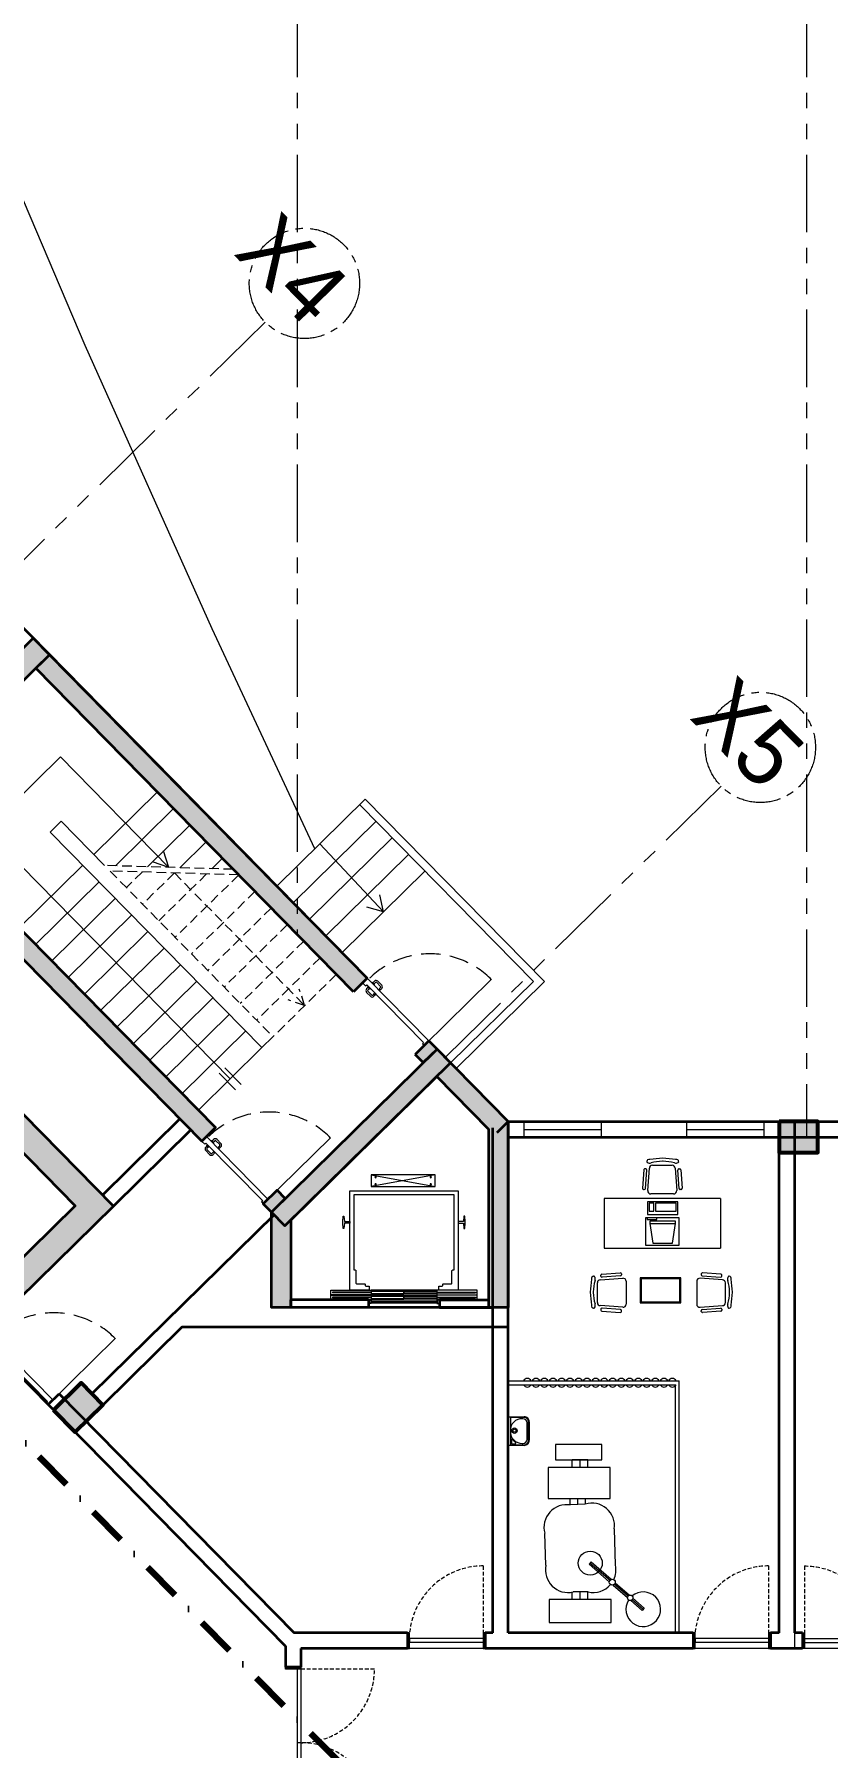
# Model space of a CAD drawing. Header units: millimetres. Extents: x -5316 to 10114, y -10026 to 11025.
# Drawn here: x 2552 to 3577, y 3599 to 5811 of the extents above; entities that cross this region are included whole.
import ezdxf

# ---------------------------------------------------------------- set-up
doc = ezdxf.new("R2010")
doc.units = ezdxf.units.MM
for name, pattern in [('CENTER2', [28.575, 19.05, -3.175, 3.175, -3.175]), ('DASHDOT2', [0.5, 0.25, -0.125, 0, -0.125]), ('DUZ', [0]), ('HIDDEN', [0.375, 0.25, -0.125]), ('HIDDEN2', [0.1875, 0.125, -0.0625]), ('PHANTOM', [2.5, 1.25, -0.25, 0.25, -0.25, 0.25, -0.25])]:
    doc.linetypes.add(name, pattern=pattern)
doc.layers.get('0').update_dxf_attribs({"lineweight": 0})
for name, color, linetype, lineweight in [('1m', 12, 'Continuous', 0), ('AKS', 31, 'CENTER2', 5), ('DUVAR', 1, 'Continuous', 35), ('E-Yangın KAPILARI_110_blok kasa', 140, 'Continuous', 13), ('H-ASANSOR', 46, 'Continuous', 5), ('kesit çizgisi', 2, 'DASHDOT2', 50), ('kolon', 5, 'Continuous', 53), ('MTX-MERDIVEN', 140, 'DUZ', 18), ('PL-KAPI', 43, 'Continuous', 13), ('tefrişler', 13, 'Continuous', 5), ('YOLLAR', 6, 'Continuous', 5), ('öz-cam', 4, 'Continuous', 5)]:
    doc.layers.add(name, color=color, linetype=linetype, lineweight=lineweight)
doc.layers.add('tarama_30', color=252, linetype='Continuous')
doc.layers.add('tarama_40', color=251, linetype='Continuous')
doc.styles.get("Standard").update_dxf_attribs({"font": 'arial.ttf'})

# ---------------------------------------------------------------- blocks, each defined once
blk = doc.blocks.new('yangın')
at = {"layer": 'E-Yangın KAPILARI_110_blok kasa', "ltscale": 0.0022}
for p, q in [((21347.7, 82414.5), (21347.7, 82536.1)), ((21234.2, 82414.5), (21234.2, 82423.1)), ((21347.7, 82423.1), (21234.2, 82423.1)), ((21246.8, 82424.1), (21242.4, 82424.1)), ((21242.4, 82423.1), (21242.4, 82424.1)), ((21243.5, 82424.1), (21243.5, 82426.9)), ((21245.7, 82424.1), (21245.7, 82426.9)), ((21246.7, 82430.1), (21253.8, 82430.1)), ((21253.8, 82427.9), (21246.7, 82427.9)), ((21246.8, 82423.1), (21246.8, 82424.1)), ((21254.8, 82424.1), (21254.8, 82426.9)), ((21254.8, 82424.1), (21257, 82424.1)), ((21257, 82424.1), (21257, 82426.9)), ((21239.9, 82414.5), (21234.2, 82414.5)), ((21344.5, 82416.7), (21239.9, 82416.7)), ((21239.9, 82414.5), (21239.9, 82416.7)), ((21242.4, 82416.6), (21242.4, 82415.6)), ((21246.8, 82415.6), (21242.4, 82415.6)), ((21243.5, 82415.6), (21243.5, 82412.8)), ((21245.7, 82415.6), (21245.7, 82412.8)), ((21253.8, 82411.8), (21246.7, 82411.8)), ((21253.8, 82409.6), (21246.7, 82409.6)), ((21246.8, 82416.6), (21246.8, 82415.6)), ((21254.8, 82415.6), (21254.8, 82412.8)), ((21254.8, 82415.6), (21257, 82415.6)), ((21257, 82415.6), (21257, 82412.8)), ((21344.5, 82416.7), (21344.5, 82414.5)), ((21344.5, 82414.5), (21347.7, 82414.5))]:
    blk.add_line(p, q, dxfattribs=at)
at = {"layer": 'E-Yangın KAPILARI_110_blok kasa', "linetype": 'HIDDEN', "ltscale": 100}
blk.add_arc((21348.1, 82424.4), 111.7, 89.9387, 180.6615, dxfattribs=at)
at = {"layer": 'E-Yangın KAPILARI_110_blok kasa', "ltscale": 0.0022}
for centre, radius, start, end in [((21246.7, 82426.9), 3.2, 90, 180), ((21246.7, 82426.9), 1, 90, 180), ((21253.8, 82426.9), 3.2, 0, 90), ((21253.8, 82426.9), 1, 0, 90), ((21246.7, 82412.8), 3.2, 180, 270), ((21246.7, 82412.8), 1, 180, 270), ((21253.8, 82412.8), 3.2, 270, 0), ((21253.8, 82412.8), 1, 270, 0)]:
    blk.add_arc(centre, radius, start, end, dxfattribs=at)
blk = doc.blocks.new('şshj')
at = {"layer": 'H-ASANSOR'}
for p, q in [((27797.5, 10390.5), (27797.5, 10389.5)), ((27797.5, 10384), (27797.5, 10383)), ((27982.5, 10390.5), (27982.5, 10389.5)), ((27982.5, 10384), (27982.5, 10383))]:
    blk.add_line(p, q, dxfattribs=at)
for points in [[(27849.7, 10541.6), (27932.3, 10541.6), (27932.3, 10526.6), (27849.7, 10526.6)], [(27813, 10479.5), (27812.5, 10472.5), (27811.5, 10472.5), (27811, 10479.5), (27811, 10481.5), (27811.5, 10488.5), (27812.5, 10488.5), (27813, 10481.5), (27820, 10481.5), (27820, 10479.5)], [(27967, 10479.5), (27967.5, 10472.5), (27968.5, 10472.5), (27969, 10479.5), (27969, 10481.5), (27968.5, 10488.5), (27967.5, 10488.5), (27967, 10481.5), (27960, 10481.5), (27960, 10479.5)], [(27847, 10380), (27847, 10376), (27844.5, 10376), (27844.5, 10380)], [(27847.5, 10391.5), (27847.5, 10388.5), (27890, 10388.5), (27890, 10391.5)], [(27847.5, 10385), (27847.5, 10382), (27890, 10382), (27890, 10385)], [(27847.7, 10391.3), (27847.7, 10388.7), (27889.8, 10388.7), (27889.8, 10391.3)], [(27847.7, 10384.8), (27847.7, 10382.2), (27889.8, 10382.2), (27889.8, 10384.8)], [(27932.5, 10391.5), (27932.5, 10388.5), (27890, 10388.5), (27890, 10391.5)], [(27932.5, 10385), (27932.5, 10382), (27890, 10382), (27890, 10385)], [(27932.3, 10391.3), (27932.3, 10388.7), (27890.2, 10388.7), (27890.2, 10391.3)], [(27932.3, 10384.8), (27932.3, 10382.2), (27890.2, 10382.2), (27890.2, 10384.8)], [(27933, 10380), (27933, 10376), (27935.5, 10376), (27935.5, 10380)]]:
    blk.add_lwpolyline(points, close=True, dxfattribs=at)
at = {"layer": 'H-ASANSOR', "ltscale": 400}
for points in [[(27849.7, 10541.6), (27932.3, 10526.6)], [(27932.3, 10541.6), (27849.7, 10526.6)], [(27847.5, 10393), (27932.5, 10393)], [(27932.5, 10387), (27847.5, 10387)], [(27847.5, 10386.5), (27932.5, 10386.5)], [(27847.5, 10380), (27932.5, 10380)], [(27847.5, 10378), (27932.5, 10378)], [(27847.5, 10376), (27932.5, 10376)]]:
    blk.add_lwpolyline(points, dxfattribs=at)
at = {"layer": 'H-ASANSOR'}
blk.add_lwpolyline([(27960, 10393), (27960, 10521), (27820, 10521), (27820, 10393), (27845, 10393), (27845, 10398), (27841, 10398, -0.414214), (27840, 10399), (27840, 10400, 0.414214), (27839, 10401), (27829, 10401, -0.414214), (27828, 10402), (27828, 10418, 0.414214), (27827, 10419), (27826, 10419, -0.414214), (27825, 10420), (27825, 10516), (27955, 10516), (27955, 10420, -0.414214), (27954, 10419), (27953, 10419, 0.414214), (27952, 10418), (27952, 10402, -0.414214), (27951, 10401), (27941, 10401, 0.414214), (27940, 10400), (27940, 10399, -0.414214), (27939, 10398), (27935, 10398), (27935, 10393), (27960, 10393)], format="xyb", dxfattribs=at)
for points in [[(27847.5, 10388.5), (27847.5, 10387), (27795.5, 10387), (27795.5, 10393), (27847.5, 10393), (27847.5, 10391.5)], [(27847.5, 10382), (27847.5, 10380.5), (27795.5, 10380.5), (27795.5, 10386.5), (27847.5, 10386.5), (27847.5, 10385)], [(27847.5, 10390.5), (27797.5, 10390.5)], [(27847.5, 10389.5), (27797.5, 10389.5)], [(27847.5, 10384), (27797.5, 10384)], [(27847.5, 10383), (27797.5, 10383)], [(27847.5, 10380.5), (27847.5, 10375.5), (27844, 10375.5), (27844, 10380.5), (27847.5, 10380.5)], [(27932.5, 10388.5), (27932.5, 10387), (27984.5, 10387), (27984.5, 10393), (27932.5, 10393), (27932.5, 10391.5)], [(27932.5, 10390.5), (27982.5, 10390.5)], [(27932.5, 10389.5), (27982.5, 10389.5)], [(27932.5, 10382), (27932.5, 10380.5), (27984.5, 10380.5), (27984.5, 10386.5), (27932.5, 10386.5), (27932.5, 10385)], [(27932.5, 10384), (27982.5, 10384)], [(27932.5, 10383), (27982.5, 10383)], [(27932.5, 10380.5), (27932.5, 10375.5), (27936, 10375.5), (27936, 10380.5), (27932.5, 10380.5)]]:
    blk.add_lwpolyline(points, dxfattribs=at)
for centre in [(27855.4, 10538.8), (27855.4, 10529.5), (27926.6, 10538.8), (27926.6, 10529.5)]:
    blk.add_circle(centre, 0.852, dxfattribs=at)
blk = doc.blocks.new('WEFWEF')
at = {"layer": 'DUVAR'}
for p, q in [((46510.2, 84043.8), (46510.2, 84023.8)), ((46610.2, 84043.8), (46610.2, 84023.8))]:
    blk.add_line(p, q, dxfattribs=at)
at = {"layer": 'PL-KAPI', "lineweight": 15}
for p, q in [((46512.7, 84036.3), (46512.7, 84031.3)), ((46607.7, 84036.3), (46512.7, 84036.3)), ((46607.7, 84031.3), (46512.7, 84031.3))]:
    blk.add_line(p, q, dxfattribs=at)
at = {"layer": 'PL-KAPI', "linetype": 'HIDDEN', "ltscale": 20}
blk.add_lwpolyline([(46512.7, 84043.8, -0.384846), (46607.7, 84130.2), (46607.7, 84035.2)], format="xyb", dxfattribs=at)
at = {"layer": 'PL-KAPI', "lineweight": 15}
for points in [[(46512.7, 84043.8), (46510.2, 84043.8), (46510.2, 84023.8), (46512.7, 84023.8)], [(46610.2, 84043.8), (46607.7, 84043.8), (46607.7, 84023.8), (46610.2, 84023.8)]]:
    blk.add_lwpolyline(points, close=True, dxfattribs=at)
blk = doc.blocks.new('RECTANG')
for p, q in [((1, 1), (0, 1)), ((0, 1), (0, 0)), ((1, 0), (1, 1)), ((0, 0), (1, 0))]:
    blk.add_line(p, q)
blk = doc.blocks.new('WW')
at = {"layer": 'tefrişler'}
for p, q in [((46975.6, 85375.2), (46974, 85351.5)), ((46978.2, 85376.6), (46977.2, 85376.6)), ((46977.9, 85351.2), (46979.6, 85375)), ((46980.9, 85348.4), (46982.9, 85377.4)), ((46986.9, 85381.1), (47012.4, 85381.1)), ((47016.4, 85377.4), (47018.3, 85348.4)), ((47021.3, 85351.2), (47019.7, 85375)), ((47021.1, 85376.6), (47022.1, 85376.6)), ((47023.7, 85375.2), (47025.3, 85351.5)), ((46975.4, 85349.9), (46976.4, 85349.8)), ((47014.3, 85344.1), (46984.9, 85344.1)), ((47023.9, 85349.9), (47022.9, 85349.8)), ((47074.6, 85338.2), (46924.6, 85338.2)), ((46924.6, 85338.2), (46924.6, 85274.2)), ((47074.6, 85338.2), (47074.6, 85274.2)), ((46980, 85313.1), (46980, 85311.1)), ((46980, 85311.1), (46992.4, 85311.1)), ((46983.6, 85309.1), (46983.6, 85306.1)), ((47016.6, 85309.1), (46983.6, 85309.1)), ((46983.6, 85306.1), (47016.6, 85306.1)), ((46983.6, 85306.1), (46987.5, 85280.7)), ((46992.4, 85311.1), (46992.4, 85313.1)), ((47012.9, 85280.7), (47016.6, 85306.1)), ((47016.6, 85306.1), (47016.6, 85309.1)), ((46924.6, 85274.2), (47074.6, 85274.2)), ((46987.5, 85280.7), (47012.9, 85280.7)), ((46919.5, 85233.4), (46948.5, 85235.4)), ((46920.3, 85238.1), (46920.2, 85239.1)), ((46921.6, 85240.7), (46945.4, 85242.3)), ((46945.6, 85238.3), (46921.9, 85236.7)), ((46946.9, 85240.9), (46947, 85239.9)), ((46952.8, 85231.4), (46952.8, 85201.9)), ((47023.5, 85235.9), (46971, 85235.9)), ((46971, 85235.9), (46971, 85203.4)), ((47022.2, 85234.7), (46972.2, 85234.7)), ((46972.2, 85234.7), (46972.2, 85204.7)), ((47022.2, 85204.7), (47022.2, 85234.7)), ((47023.5, 85203.4), (47023.5, 85235.9)), ((47044.1, 85231.4), (47044.1, 85201.9)), ((47077.4, 85233.4), (47048.4, 85235.4)), ((47050, 85240.9), (47049.9, 85239.9)), ((47051.3, 85238.3), (47075, 85236.7)), ((47075.3, 85240.7), (47051.6, 85242.3)), ((47076.6, 85238.1), (47076.7, 85239.1)), ((46915.8, 85203.9), (46915.8, 85229.4)), ((47081.1, 85203.9), (47081.1, 85229.4)), ((46948.5, 85197.9), (46919.5, 85199.9)), ((46920.3, 85195.2), (46920.2, 85194.2)), ((46921.6, 85192.6), (46945.4, 85191)), ((46945.6, 85195), (46921.9, 85196.6)), ((46946.9, 85192.4), (46947, 85193.4)), ((46971, 85203.4), (47023.5, 85203.4)), ((46972.2, 85204.7), (47022.2, 85204.7)), ((47048.4, 85197.9), (47077.4, 85199.9)), ((47050, 85192.4), (47049.9, 85193.4)), ((47051.3, 85195), (47075, 85196.6)), ((47075.3, 85192.6), (47051.6, 85191)), ((47076.6, 85195.2), (47076.7, 85194.2))]:
    blk.add_line(p, q, dxfattribs=at)
for centre, radius, start, end in [((46980.5, 85385.6), 0.889, 157.6867, 250.3322), ((46982.4, 85385.9), 2.76, 128.7527, 180), ((46983.4, 85389.9), 6.08, 238.1986, 287.1796), ((46983.4, 85382), 6.67, 88.2519, 113.7374), ((47015.1, 85173.4), 217.5, 93.924, 98.3288), ((47000.5, 85334.5), 51.9, 90.8668, 107.1796), ((47000.5, 85334.3), 52.1, 90.3429, 90.8668), ((46985.3, 85173.4), 217.5, 81.6712, 86.076), ((46999.9, 85334.3), 52.1, 89.1332, 89.6571), ((46999.9, 85334.5), 51.9, 72.8204, 89.1332), ((47017, 85389.9), 6.08, 252.8204, 301.8014), ((47017, 85382), 6.67, 66.2626, 91.7481), ((47018, 85385.9), 2.76, 360, 51.2473), ((47019.9, 85385.6), 0.889, 289.6678, 22.3133), ((46977.1, 85375.1), 1.5, 86.1345, 176.1345), ((46978.1, 85375.1), 1.5, 356.1345, 86.1345), ((46986.9, 85377.1), 4, 90, 176.1345), ((47012.4, 85377.1), 4, 3.8655, 90), ((47021.2, 85375.1), 1.5, 93.8655, 183.8655), ((47022.2, 85375.1), 1.5, 3.8655, 93.8655), ((46975.5, 85351.4), 1.5, 176.1345, 266.1345), ((46976.5, 85351.3), 1.5, 266.1345, 356.1345), ((46984.9, 85348.1), 4, 176.1345, 270), ((47014.3, 85348.1), 4, 270, 3.8655), ((47022.8, 85351.3), 1.5, 183.8655, 273.8655), ((47023.8, 85351.4), 1.5, 273.8655, 3.8655), ((47123.5, 85202.4), 217.5, 171.6712, 176.076), ((46914.9, 85234.1), 6.67, 156.2626, 181.7481), ((46910.9, 85235), 2.76, 90, 141.2473), ((46962.3, 85216.9), 51.9, 162.8204, 179.1332), ((46911.3, 85237), 0.889, 19.6678, 112.3133), ((46907, 85234.1), 6.08, 342.8204, 31.8014), ((46919.8, 85229.4), 4, 93.8655, 180), ((46921.7, 85239.2), 1.5, 93.8655, 183.8655), ((46921.8, 85238.2), 1.5, 183.8655, 273.8655), ((46945.5, 85240.8), 1.5, 3.8655, 93.8655), ((46945.5, 85239.8), 1.5, 273.8655, 3.8655), ((46948.8, 85231.4), 4, 360, 93.8655), ((47048.1, 85231.4), 4, 86.1345, 180), ((47051.4, 85239.8), 1.5, 176.1345, 266.1345), ((47051.5, 85240.8), 1.5, 86.1345, 176.1345), ((47075.1, 85238.2), 1.5, 266.1345, 356.1345), ((47075.2, 85239.2), 1.5, 356.1345, 86.1345), ((47077.1, 85229.4), 4, 360, 86.1345), ((47090, 85234.1), 6.08, 148.1986, 197.1796), ((47034.6, 85216.9), 51.9, 0.8668, 17.1796), ((47085.6, 85237), 0.889, 67.6867, 160.3322), ((47086, 85235), 2.76, 38.7527, 90), ((47082, 85234.1), 6.67, 358.2519, 23.7374), ((46873.4, 85202.4), 217.5, 3.924, 8.3288), ((47123.5, 85232.1), 217.5, 183.924, 188.3288), ((46962.6, 85216.9), 52.1, 179.1332, 179.6571), ((46962.6, 85217.6), 52.1, 180.3429, 180.8668), ((46962.3, 85217.6), 51.9, 180.8668, 197.1796), ((47034.6, 85217.6), 51.9, 342.8204, 359.1332), ((47034.3, 85216.9), 52.1, 0.3429, 0.8668), ((47034.3, 85217.6), 52.1, 359.1332, 359.6571), ((46873.4, 85232.1), 217.5, 351.6712, 356.076), ((46914.9, 85200.4), 6.67, 178.2519, 203.7374), ((46910.9, 85199.5), 2.76, 218.7527, 270), ((46911.3, 85197.5), 0.889, 247.6867, 340.3322), ((46907, 85200.4), 6.08, 328.1986, 17.1796), ((46919.8, 85203.9), 4, 180, 266.1345), ((46921.7, 85194.1), 1.5, 176.1345, 266.1345), ((46921.8, 85195.1), 1.5, 86.1345, 176.1345), ((46945.5, 85192.5), 1.5, 266.1345, 356.1345), ((46945.5, 85193.5), 1.5, 356.1345, 86.1345), ((46948.8, 85201.9), 4, 266.1345, 360), ((47048.1, 85201.9), 4, 180, 273.8655), ((47051.4, 85193.5), 1.5, 93.8655, 183.8655), ((47051.5, 85192.5), 1.5, 183.8655, 273.8655), ((47075.1, 85195.1), 1.5, 3.8655, 93.8655), ((47075.2, 85194.1), 1.5, 273.8655, 3.8655), ((47077.1, 85203.9), 4, 273.8655, 360), ((47090, 85200.4), 6.08, 162.8204, 211.8014), ((47085.6, 85197.5), 0.889, 199.6678, 292.3133), ((47086, 85199.5), 2.76, 270, 321.2473), ((47082, 85200.4), 6.67, 336.2626, 1.7481)]:
    blk.add_arc(centre, radius, start, end, dxfattribs=at)
at = {"layer": 'tefrişler', "rotation": 180.0000000000024}
for p, xscale, yscale, zscale in [((47019.7, 85334.1), 39.28614799992587, 16.54153599996879, 39.28614799992587), ((46988.7, 85332.1), 6.203075999988294, 10.33845999998049, 6.203075999988294), ((47017.6, 85332.1), 26.87999599994928, 10.33845999998049, 26.87999599994928), ((47021.3, 85313.1), 43.42153199991805, 35.15076399993367, 43.42153199991805)]:
    blk.add_blockref('RECTANG', p, dxfattribs=dict(at, xscale=xscale, yscale=yscale, zscale=zscale))
blk = doc.blocks.new('QWQWF')
at = {"layer": 'tefrişler'}
for p, q in [((47088.4, 85103), (47088.4, 85121)), ((47088.4, 85121), (47108.9, 85121)), ((47108.9, 85120.2), (47091.2, 85120.2)), ((47091.2, 85120.2), (47091.2, 85103)), ((47088.4, 85084), (47088.4, 85103)), ((47091.2, 85103), (47091.2, 85084.8)), ((47107.4, 85118.4), (47106.5, 85118.4)), ((47112.6, 85103), (47112.6, 85113.2)), ((47112.6, 85091.8), (47112.6, 85103)), ((47114.6, 85103), (47114.6, 85114.4)), ((47114.6, 85090.7), (47114.6, 85103)), ((47115.4, 85114.4), (47115.4, 85103)), ((47115.4, 85103), (47115.4, 85090.7)), ((47108.9, 85084), (47088.4, 85084)), ((47091.2, 85084.8), (47108.9, 85084.8)), ((47092.6, 85091.1), (47092.6, 85086.9)), ((47093.3, 85086.2), (47097.6, 85086.2)), ((47095.1, 85090.3), (47093.8, 85091.6)), ((47096.2, 85090.5), (47096, 85090.3)), ((47096.7, 85089.6), (47096.9, 85089.8)), ((47098, 85087.3), (47096.7, 85088.7)), ((47106.5, 85086.6), (47107.4, 85086.6))]:
    blk.add_line(p, q, dxfattribs=at)
for radius in [3.5, 3.5, 2.03, 2.03]:
    blk.add_circle((47096.4, 85103), radius, dxfattribs=at)
for centre, radius, start, end in [((47108.9, 85114.5), 6.48, 358.4264, 90), ((47108.9, 85114.5), 5.67, 358.3179, 90), ((47106.1, 85103.6), 14.9, 88.4518, 181.8896), ((47106.1, 85101.5), 14.9, 178.1104, 271.5482), ((47107.4, 85113.2), 5.2, 0, 90), ((47093.3, 85091.1), 0.651, 45.0203, 180.0406), ((47093.3, 85086.9), 0.651, 180.0406, 270), ((47095.5, 85090.7), 0.651, 225.0203, 315.0203), ((47097.1, 85089.1), 0.651, 135.0203, 225.0203), ((47097.6, 85086.9), 0.651, 270, 45.0203), ((47107.4, 85091.8), 5.2, 270, 0), ((47108.9, 85090.5), 5.67, 270, 1.6821), ((47108.9, 85090.5), 6.48, 270, 1.5736)]:
    blk.add_arc(centre, radius, start, end, dxfattribs=at)
blk = doc.blocks.new('WEFWEFT')
at = {"layer": 'tefrişler'}
for points in [[(46975.4, 85029), (46988.2, 85043.7)], [(46977.3, 85028.1), (46989.7, 85042.4)], [(46978.4, 85026.4), (46991.2, 85041.1)], [(46988.2, 85043.7), (46991.2, 85041.1)], [(46955.5, 85006.1), (46971.5, 85024.6)], [(46957.4, 85005.2), (46972.6, 85022.8)], [(46958.5, 85003.5), (46974.6, 85022)], [(46932.9, 85006.5), (46886, 85005)], [(46928.7, 84975.2), (46951.1, 85001.1)], [(46930.2, 84973.9), (46952.3, 84999.4)], [(46931.7, 84972.6), (46954.2, 84998.5)], [(46797, 84970.7), (46797, 84950.7)], [(46806.7, 84970.7), (46797, 84970.7)], [(46853.8, 84967.9), (46846.7, 84967.9)], [(46853.9, 84967.4), (46855.1, 84948.3)], [(46928.7, 84975.2), (46931.7, 84972.6)], [(46967.3, 84971.1), (46967.3, 84951.9)], [(46977, 84970.7), (46967.3, 84970.7)], [(46806.7, 84960.7), (46797, 84960.7)], [(46806.7, 84950.7), (46797, 84950.7)], [(46854.5, 84957.9), (46846.7, 84957.9)], [(46855.1, 84947.9), (46846.7, 84947.9)], [(46977, 84960.7), (46967.3, 84960.7)], [(46977, 84950.7), (46967.3, 84950.7)], [(46932.9, 84916.5), (46891.8, 84915.2)]]:
    blk.add_lwpolyline(points, dxfattribs=at)
for points in [[(46777, 84988.9), (46777, 84928.9), (46797, 84928.9), (46797, 84988.9)], [(46806.7, 84999.7), (46806.7, 84919.7), (46846.7, 84919.7), (46846.7, 84999.7)], [(46977, 85000.7), (46977, 84920.7), (47007, 84920.7), (47007, 85000.7)]]:
    blk.add_lwpolyline(points, close=True, dxfattribs=at)
for centre, radius in [((46975, 85025.5), 3.53), ((46930.2, 84973.9), 15.5), ((46954.8, 85002.3), 3.89)]:
    blk.add_circle(centre, radius, dxfattribs=at)
for centre, radius, start, end in [((46989.7, 85042.4), 22.4, 238.0699, 219.987), ((46882, 84975.9), 29.3, 82.121, 196.8673), ((46938.8, 84977.8), 29.3, 64.3705, 101.5716), ((46938.8, 84977.8), 29.3, 346.8253, 49.1587), ((46884, 84943.4), 29.3, 170.518, 285.2643), ((46938.8, 84945.2), 29.3, 258.4284, 13.1747)]:
    blk.add_arc(centre, radius, start, end, dxfattribs=at)
blk = doc.blocks.new('kapı-flat-4')
at = {"layer": 'PL-KAPI'}
for p, q in [((44285.1, 82186.7), (44285.1, 81996.7)), ((44290.1, 82186.7), (44290.1, 81996.7)), ((44290.1, 82091.7), (44285.1, 82091.7))]:
    blk.add_line(p, q, dxfattribs=at)
for points in [[(44290.1, 82189.2), (44290.1, 82186.7), (44270.1, 82186.7), (44270.1, 82189.2)], [(44290.1, 81996.7), (44290.1, 81994.2), (44270.1, 81994.2), (44270.1, 81996.7)]]:
    blk.add_lwpolyline(points, close=True, dxfattribs=at)
at = {"layer": 'PL-KAPI', "linetype": 'HIDDEN', "ltscale": 20}
for points in [[(44290.1, 82091.7, 0.414214), (44385.1, 82186.7), (44290.1, 82186.7)], [(44290.1, 82091.7, -0.414214), (44385.1, 81996.7), (44290.1, 81996.7)]]:
    blk.add_lwpolyline(points, format="xyb", dxfattribs=at)

msp = doc.modelspace()

# ---------------------------------------------------------------- hatches: boundary and pattern name
at = {"layer": 'kolon'}
for points in [[(3513.9, 4367.2), (3563.9, 4367.2), (3563.9, 4407.2), (3513.9, 4407.2)], [(2604.5, 4006.3), (2640.1, 4041.3), (2612.1, 4069.8), (2576.4, 4034.8)]]:
    msp.add_hatch(color=256, dxfattribs=at).paths.add_polyline_path(points)
at = {"layer": 'tarama_30'}
for points in [[(3089.4, 4483), (3071.9, 4500.8), (3054, 4483.3), (2857.9, 4290.5), (2875.4, 4272.7)], [(3089.4, 4483), (3071.9, 4500.8), (3054, 4483.3), (2857.9, 4290.5), (2875.4, 4272.7)], [(3089.4, 4483), (3071.6, 4465.4), (3146.1, 4389.6), (3163.9, 4407.2)], [(3089.4, 4483), (3075.1, 4468.9), (3149.6, 4393.2), (3163.9, 4407.2)], [(3163.9, 4407.2), (3146.1, 4389.6), (3138.9, 4396.9), (3138.9, 4167.2), (3143.9, 4167.2), (3163.9, 4167.2)], [(2875.8, 4308), (2865.2, 4318.7), (2847.4, 4301.2), (2857.9, 4290.5)], [(2857.9, 4167.2), (2882.9, 4167.2), (2882.9, 4279.8), (2857.9, 4290.5)]]:
    msp.add_hatch(color=256, dxfattribs=at).paths.add_polyline_path(points)
at = {"layer": 'tarama_40'}
for points in [[(2336.3, 4821), (2357.3, 4799.6), (2571.3, 5009.9), (2550.2, 5031.3)], [(2375.2, 4817.2), (2357.4, 4799.7), (2767.9, 4382.1), (2785.7, 4399.6)]]:
    msp.add_hatch(color=256, dxfattribs=at).paths.add_polyline_path(points)
h = msp.add_hatch(color=256, dxfattribs=at)
h.paths.add_polyline_path([(3061.3, 4511.5), (3043.5, 4494), (3054, 4483.3), (3071.9, 4500.8)])
h.paths.add_polyline_path([(2964, 4574.9), (2981.8, 4592.4), (2571.3, 5010), (2553.5, 4992.5)])
at = {"layer": 'tarama_40', "linetype": 'ByBlock'}
msp.add_hatch(color=256, dxfattribs=at).paths.add_polyline_path([(2236.9, 4722.5), (2065.7, 4554.3), (2090.3, 4529.3), (2236.5, 4673), (2411.7, 4494.8), (2265.5, 4351), (2283.1, 4333.2), (2429.2, 4476.9), (2604.5, 4298.6), (2458.3, 4154.9), (2482.8, 4130), (2654, 4298.2)])

# ---------------------------------------------------------------- linework, layer by layer
at = {"layer": '1m', "color": 252, "lineweight": 0, "true_color": 0x939598}
msp.add_lwpolyline([(2914.2, 4759.5), (2781.4, 5043.4), (2617.3, 5409.1), (2458.8, 5780.4), (2309.1, 6152.4), (2169.3, 6519.7), (2039.6, 6876.9), (1920.6, 7218.8), (1812.6, 7539.9), (1716.2, 7834.9)], dxfattribs=at)
at = {"layer": 'AKS', "linetype": 'PHANTOM', "ltscale": 80}
for p, q in [((2891.1, 8055.4), (2891.1, 4649)), ((3548.9, 8055.4), (3548.9, 4387.2)), ((2493.5, 5089.1), (2849.8, 5439.4)), ((3082.4, 4490.1), (3438.7, 4840.3))]:
    msp.add_line(p, q, dxfattribs=at)
at = {"layer": 'AKS', "ltscale": 3}
for centre in [(2900.6, 5489.3), (3489.5, 4890.3)]:
    msp.add_circle(centre, 71.2, dxfattribs=at)
at = {"layer": 'DUVAR'}
for p, q in [((2981.8, 4592.4), (847.2, 6763.9)), ((1741.4, 4884.2), (2876.1, 3729.9)), ((2981.8, 4592.4), (2964, 4574.9)), ((3061.3, 4511.5), (3043.5, 4494)), ((2640, 4312.5), (2739.8, 4410.6)), ((3149.6, 4393.2), (3163.9, 4407.2)), ((3163.9, 3747.2), (3163.9, 4407.2)), ((3163.9, 4407.2), (5163.9, 4407.2)), ((3513.9, 3747.2), (3513.9, 4407.2)), ((3533.9, 3747.2), (3533.9, 4407.2)), ((2654, 4298.2), (2753.8, 4396.4)), ((3143.9, 3747.2), (3143.9, 4399)), ((3163.9, 4387.2), (3891.9, 4387.2)), ((2861.4, 4286.9), (2626.1, 4055.6)), ((2983.2, 4167.2), (2876.1, 4167.2)), ((2983.2, 4177.2), (2882.9, 4177.2)), ((2882.9, 4167.2), (2882.9, 4177.2)), ((2983.2, 4177.2), (2983.2, 4167.2)), ((3075.2, 4177.2), (3075.2, 4167.2)), ((3075.2, 4177.2), (3138.9, 4177.2)), ((3075.2, 4167.2), (3143.9, 4167.2)), ((2569.4, 4041.9), (2583.7, 4055.9)), ((2583.7, 4055.9), (2887.2, 3747.2)), ((3033.9, 3747.2), (2887.2, 3747.2)), ((3143.9, 3747.2), (3133.9, 3747.2)), ((3402.7, 3747.2), (3163.9, 3747.2)), ((3513.9, 3747.2), (3502.7, 3747.2)), ((3543.9, 3747.2), (3533.9, 3747.2)), ((2876.1, 3729.9), (2876.1, 3702.9)), ((3033.9, 3727.2), (2896.1, 3727.2)), ((2896.1, 3727.2), (2896.1, 3702.9)), ((3402.7, 3727.2), (3133.9, 3727.2)), ((3543.9, 3727.2), (3502.7, 3727.2)), ((2896.1, 3702.9), (2876.1, 3702.9))]:
    msp.add_line(p, q, dxfattribs=at)
at = {"layer": 'DUVAR', "color": 251, "lineweight": 0, "true_color": 0x636466}
for p, q in [((2875.9, 3730.1), (1262.5, 5371.4)), ((2876.1, 3702.9), (2875.9, 3730.1)), ((5143.9, 3727.2), (2896.1, 3727.2)), ((2896.1, 3727.2), (2896.1, 3702.9)), ((2896.1, 3702.9), (2876.1, 3702.9))]:
    msp.add_line(p, q, dxfattribs=at)
at = {"layer": 'DUVAR', "lineweight": 5}
msp.add_line((3533.9, 3727.2), (3533.9, 3828.3), dxfattribs=at)
at = {"layer": 'DUVAR'}
for points in [[(2550.2, 5031.3), (2571.3, 5009.9), (2357.3, 4799.6), (2336.3, 4821)], [(2375.2, 4817.2), (2785.7, 4399.6), (2767.9, 4382.1), (2357.4, 4799.7)], [(2857.9, 4290.5), (2875.8, 4308), (2865.2, 4318.7), (2847.4, 4301.2)]]:
    msp.add_lwpolyline(points, close=True, dxfattribs=at)
for points in [[(2964, 4574.9), (2553.5, 4992.5), (2571.3, 5010), (2981.8, 4592.4)], [(2236.9, 4722.5), (2236.9, 4722.5), (2065.7, 4554.3), (2090.3, 4529.3), (2236.5, 4673), (2411.7, 4494.8), (2265.5, 4351), (2283.1, 4333.2), (2429.2, 4476.9), (2604.5, 4298.6), (2458.3, 4154.9), (2482.8, 4130), (2654, 4298.2), (2236.9, 4722.5), (2236.9, 4722.5)], [(3163.9, 4167.2), (3138.9, 4167.2), (3138.9, 4396.9), (3071.6, 4465.4), (2882.9, 4279.8), (2882.9, 4167.2), (2857.9, 4167.2), (2857.9, 4290.5), (3071.9, 4500.8), (3163.9, 4407.2), (3163.9, 4167.2)], [(3071.9, 4500.8), (3089.4, 4483), (2875.4, 4272.7), (2857.9, 4290.5), (3071.9, 4500.8)], [(3061.3, 4511.5), (3071.9, 4500.8), (3054, 4483.3), (3043.5, 4494)], [(2640.1, 4041.3), (2742.7, 4142.2), (3163.9, 4142.2), (3163.9, 4167.2), (2857.9, 4167.2)]]:
    msp.add_lwpolyline(points, dxfattribs=at)
at = {"layer": 'kesit çizgisi', "lineweight": 100, "ltscale": 200}
msp.add_lwpolyline([(6428, -4542.1), (3435.2, -1497.7), (3435.2, 3082.1), (-511.5, 7096.9)], dxfattribs=at)
at = {"layer": 'kolon'}
for points in [[(3513.9, 4407.2), (3513.9, 4367.2), (3563.9, 4367.2), (3563.9, 4407.2)], [(2576.4, 4034.8), (2604.5, 4006.3), (2640.1, 4041.3), (2612.1, 4069.8)]]:
    msp.add_lwpolyline(points, close=True, dxfattribs=at)
at = {"layer": 'MTX-MERDIVEN', "ltscale": 100}
for p, q in [((2865.1, 4711.2), (2979.2, 4823.3)), ((2865.1, 4711.2), (2979.2, 4823.3)), ((2979.2, 4823.3), (3210.5, 4588)), ((2979.2, 4823.3), (3210.5, 4588)), ((2972, 4816.3), (3196.4, 4588.1)), ((2886.1, 4689.8), (2993.1, 4794.9)), ((2907.1, 4668.4), (3014.1, 4773.5)), ((2920.6, 4765.7), (3002.7, 4678.2)), ((2928.2, 4647), (3035.1, 4752.1)), ((2949.2, 4625.6), (3056.2, 4730.7)), ((3002.7, 4678.2), (2998, 4700)), ((3002.7, 4678.2), (2981.2, 4684.2)), ((3089.4, 4483), (3196.4, 4588.1)), ((3096.4, 4475.8), (3210.5, 4588)), ((3096.4, 4475.8), (3210.5, 4588))]:
    msp.add_line(p, q, dxfattribs=at)
at = {"layer": 'MTX-MERDIVEN'}
for p, q in [((2572.2, 4780.8), (2586.5, 4794.9)), ((2845.6, 4502.7), (2572.2, 4780.8)), ((2586.5, 4794.9), (2642.5, 4737.8)), ((2725.6, 4735.3), (2718.7, 4756.6)), ((2725.6, 4735.3), (2704.5, 4742.6)), ((2859.9, 4516.7), (2845.6, 4502.7)), ((2790.5, 4469.6), (2811.5, 4448.2)), ((2797.6, 4476.6), (2818.7, 4455.2)), ((3163.9, 4072.6), (3384.7, 4072.6)), ((3384.7, 3747.2), (3384.7, 4072.6)), ((3163.9, 4067.6), (3379.7, 4067.6)), ((3379.7, 3747.2), (3379.7, 4067.6))]:
    msp.add_line(p, q, dxfattribs=at)
at = {"layer": 'MTX-MERDIVEN', "linetype": 'HIDDEN2', "ltscale": 100}
for p, q in [((2808.7, 4732.9), (2642.5, 4737.8)), ((2649.6, 4730.7), (2859.9, 4516.7)), ((2815.7, 4725.7), (2649.6, 4730.7)), ((2900.9, 4557.1), (2879.7, 4564.3)), ((2900.9, 4557.1), (2894, 4578.3))]:
    msp.add_line(p, q, dxfattribs=at)
at = {"layer": 'MTX-MERDIVEN'}
for points in [[(2804.6, 4462.4), (2489.1, 4783.3), (2585.4, 4878), (2725.6, 4735.3)], [(2710.5, 4832.7), (2628.5, 4752.1)], [(2731.6, 4811.3), (2656.4, 4737.4)], [(2752.6, 4789.9), (2697.9, 4736.2)], [(2773.6, 4768.5), (2739.5, 4734.9)], [(2614.3, 4738.1), (2532.2, 4657.4)], [(2794.7, 4747.1), (2781, 4733.7)], [(2635.3, 4716.7), (2553.3, 4636)], [(2656.3, 4695.3), (2574.3, 4614.7)], [(2677.4, 4673.9), (2595.3, 4593.3)], [(2698.4, 4652.5), (2616.4, 4571.9)], [(2719.4, 4631.1), (2637.4, 4550.5)], [(2740.4, 4609.7), (2658.4, 4529.1)], [(2761.5, 4588.3), (2679.5, 4507.7)], [(2782.5, 4566.9), (2700.5, 4486.3)], [(2803.5, 4545.5), (2721.5, 4464.9)], [(2824.6, 4524.1), (2742.6, 4443.5)], [(2845.6, 4502.7), (2763.6, 4422.1)]]:
    msp.add_lwpolyline(points, dxfattribs=at)
at = {"layer": 'MTX-MERDIVEN', "linetype": 'HIDDEN2', "ltscale": 100}
for points in [[(2691.1, 4729.4), (2670.6, 4709.3)], [(2732.6, 4728.2), (2691.6, 4687.9)], [(2774.2, 4727), (2712.6, 4666.5)], [(2732.6, 4728.2), (2900.9, 4557.1)], [(2815.7, 4725.7), (2733.7, 4645.1)], [(2836.7, 4704.3), (2754.7, 4623.7)], [(2857.7, 4682.9), (2775.7, 4602.3)], [(2878.8, 4661.5), (2796.8, 4580.9)], [(2899.8, 4640.2), (2817.8, 4559.5)], [(2920.8, 4618.8), (2838.8, 4538.1)], [(2941.9, 4597.4), (2859.9, 4516.7)]]:
    msp.add_lwpolyline(points, dxfattribs=at)
at = {"layer": 'MTX-MERDIVEN'}
for centre, start, end in [((3188.6, 4070.1), 26.9911, 153.0089), ((3199.6, 4070.1), 26.9911, 153.0089), ((3210.6, 4070.1), 26.9911, 153.0089), ((3221.7, 4070.1), 26.9911, 153.0089), ((3221.7, 4070.1), 26.9911, 153.0089), ((3232.7, 4070.1), 26.9911, 153.0089), ((3232.7, 4070.1), 26.9911, 153.0089), ((3243.7, 4070.1), 26.9911, 153.0089), ((3254.7, 4070.1), 26.9911, 153.0089), ((3254.7, 4070.1), 26.9911, 153.0089), ((3265.7, 4070.1), 26.9911, 153.0089), ((3265.7, 4070.1), 26.9911, 153.0089), ((3276.7, 4070.1), 26.9911, 153.0089), ((3287.8, 4070.1), 26.9911, 153.0089), ((3287.8, 4070.1), 26.9911, 153.0089), ((3298.8, 4070.1), 26.9911, 153.0089), ((3298.8, 4070.1), 26.9911, 153.0089), ((3309.8, 4070.1), 26.9911, 153.0089), ((3320.8, 4070.1), 26.9911, 153.0089), ((3320.8, 4070.1), 26.9911, 153.0089), ((3331.8, 4070.1), 26.9911, 153.0089), ((3331.8, 4070.1), 26.9911, 153.0089), ((3342.8, 4070.1), 26.9911, 153.0089), ((3353.9, 4070.1), 26.9911, 153.0089), ((3353.9, 4070.1), 26.9911, 153.0089), ((3364.9, 4070.1), 26.9911, 153.0089), ((3364.9, 4070.1), 26.9911, 153.0089), ((3364.9, 4070.1), 26.9911, 153.0089), ((3375.9, 4070.1), 26.9911, 153.0089), ((3375.9, 4070.1), 26.9911, 153.0089), ((3188.6, 4070.1), 206.9911, 333.0089), ((3199.6, 4070.1), 206.9911, 333.0089), ((3210.6, 4070.1), 206.9911, 333.0089), ((3221.7, 4070.1), 206.9911, 333.0089), ((3221.7, 4070.1), 206.9911, 333.0089), ((3232.7, 4070.1), 206.9911, 333.0089), ((3232.7, 4070.1), 206.9911, 333.0089), ((3243.7, 4070.1), 206.9911, 333.0089), ((3254.7, 4070.1), 206.9911, 333.0089), ((3254.7, 4070.1), 206.9911, 333.0089), ((3265.7, 4070.1), 206.9911, 333.0089), ((3265.7, 4070.1), 206.9911, 333.0089), ((3276.7, 4070.1), 206.9911, 333.0089), ((3287.8, 4070.1), 206.9911, 333.0089), ((3287.8, 4070.1), 206.9911, 333.0089), ((3298.8, 4070.1), 206.9911, 333.0089), ((3298.8, 4070.1), 206.9911, 333.0089), ((3309.8, 4070.1), 206.9911, 333.0089), ((3320.8, 4070.1), 206.9911, 333.0089), ((3320.8, 4070.1), 206.9911, 333.0089), ((3331.8, 4070.1), 206.9911, 333.0089), ((3331.8, 4070.1), 206.9911, 333.0089), ((3342.8, 4070.1), 206.9911, 333.0089), ((3353.9, 4070.1), 206.9911, 333.0089), ((3353.9, 4070.1), 206.9911, 333.0089), ((3364.9, 4070.1), 206.9911, 333.0089), ((3364.9, 4070.1), 206.9911, 333.0089), ((3364.9, 4070.1), 206.9911, 333.0089), ((3375.9, 4070.1), 206.9911, 333.0089), ((3375.9, 4070.1), 206.9911, 333.0089)]:
    msp.add_arc(centre, 5.51, start, end, dxfattribs=at)
at = {"layer": 'YOLLAR'}
msp.add_arc((3473.6, 5729.8), 200, 0, 62.5423, dxfattribs=at)
msp.add_arc((3473.6, 5729.8), 200, 0, 62.5423, dxfattribs=at)
at = {"layer": 'öz-cam'}
for p, q in [((3183.9, 4407.2), (3183.9, 4387.2)), ((3283.9, 4407.2), (3283.9, 4387.2)), ((3393.9, 4407.2), (3393.9, 4387.2)), ((3493.9, 4407.2), (3493.9, 4387.2)), ((3183.9, 4397.2), (3283.9, 4397.2)), ((3393.9, 4397.2), (3493.9, 4397.2))]:
    msp.add_line(p, q, dxfattribs=at)

# ---------------------------------------------------------------- block references
at = {"layer": 'DUVAR'}
msp.add_blockref('kapı-flat-4', (-41394, -78486.3), dxfattribs=at)
at = {"layer": 'E-Yangın KAPILARI_110_blok kasa', "rotation": 314.5096635253246}
for p in [(-70682.6, -38045.8), (-70890.4, -38250.1), (-71168.4, -38509.3)]:
    msp.add_blockref('yangın', p, dxfattribs=at)
at = {"layer": 'H-ASANSOR', "lineweight": 15, "rotation": 314.509663525261}
msp.add_blockref('şshj', (-24577.3, 16864), dxfattribs=at)
at = {"layer": 'H-ASANSOR', "lineweight": 15, "xscale": -1, "rotation": 359.9999999999994}
msp.add_blockref('şshj', (30919.2, -6203.3), dxfattribs=at)
at = {"layer": 'PL-KAPI'}
for p in [(-43476.3, -80296.6), (-43107.5, -80296.6)]:
    msp.add_blockref('WEFWEF', p, dxfattribs=at)
at = {"layer": 'PL-KAPI', "xscale": -1}
msp.add_blockref('WEFWEF', (50154.1, -80296.6), dxfattribs=at)
at = {"layer": 'tefrişler'}
for name, p in [('WW', (-43636.8, -81030.3)), ('QWQWF', (-43924.5, -81094.8))]:
    msp.add_blockref(name, p, dxfattribs=at)
at = {"layer": 'tefrişler', "rotation": 270}
msp.add_blockref('WEFWEFT', (-81704.1, 50767.4), dxfattribs=at)

# ---------------------------------------------------------------- texts
at = {"layer": 'AKS', "lineweight": -2, "ltscale": 3, "char_height": 83.623, "attachment_point": 3, "rotation": 314.5097}
for s, insert in [('{\\fGoldman|b0|i0|c162|p2;X4} ', (2963.2, 5488.7)), ('{\\fGoldman|b0|i0|c162|p2;X5}', (3552.1, 4889.6))]:
    msp.add_mtext_dynamic_manual_height_columns(s, width=115.045, gutter_width=12.5, heights=[91.9], dxfattribs=dict(at, insert=insert))

doc.saveas('drawing.dxf')
